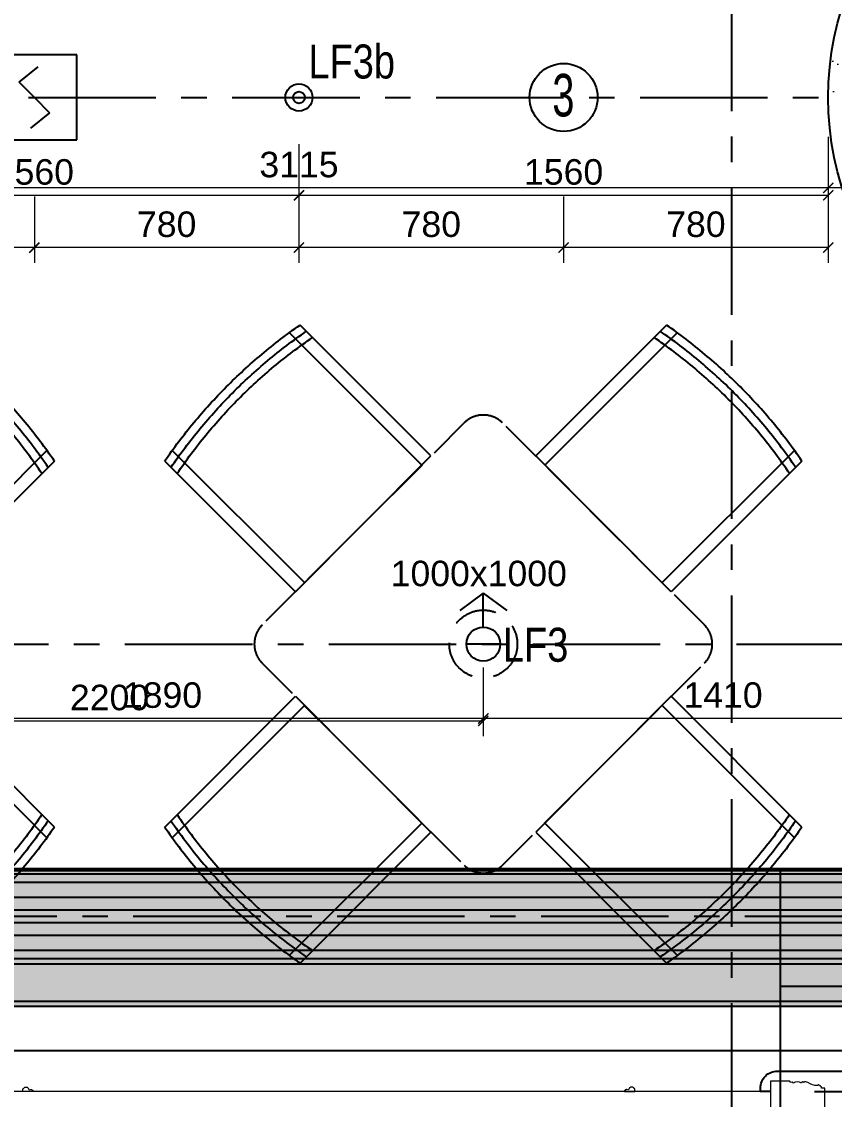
# Model space of a CAD drawing. Header units: millimetres. Extents: x -6033 to 120673, y -4970 to 90533.
# Drawn here: x 59291 to 61683, y 66417 to 69588 of the extents above; entities that cross this region are included whole.
import ezdxf
from ezdxf.enums import TextEntityAlignment as Align

# ---------------------------------------------------------------- set-up
doc = ezdxf.new("R2010")
doc.units = ezdxf.units.MM
for name, pattern in [('I-AR$0$CENTER', [2, 1.25, -0.25, 0.25, -0.25]), ('I-CEILING$0$CENTER', [2, 1.25, -0.25, 0.25, -0.25]), ('I-PLAN$0$ACAD_ISO02W100', [15, 12, -3]), ('I-PLAN$0$CENTER', [2, 1.25, -0.25, 0.25, -0.25]), ('I-PLAN$0$DASH', [0.35, 0.25, -0.1]), ('I-PLAN$0$DASHED', [19.05, 12.7, -6.35]), ('I-PLAN$0$HIDDEN2', [0.1875, 0.125, -0.0625])]:
    doc.linetypes.add(name, pattern=pattern)
doc.layers.get('DefPoints').update_dxf_attribs({"color": 250})
for name, color, linetype, lineweight in [('_ACM-A-ANNO-DIMS', 2, 'Continuous', 9), ('_ACM-A-ANNO-DIMS-a', 2, 'Continuous', 18), ('_ACM-A-ANNO-DIMS-b', 2, 'Continuous', 18), ('I-AR$0$GZET_COL_GRID_1-200_轴线', 8, 'I-AR$0$CENTER', 25), ('I-AR$0$I-SCOPE', 252, 'Continuous', 35), ('I-CEILING$0$_ACM-A-HACH', 251, 'Continuous', 9), ('I-PLAN$0$I-PL-WALL-FHINISH', 73, 'Continuous', 13)]:
    doc.layers.add(name, color=color, linetype=linetype, lineweight=lineweight)
for name, color, linetype in [('I-AR$0$I-stairs', 2, 'Continuous'), ('I-CEILING$0$0-LIGHT-RC', 1, 'Continuous'), ('I-CEILING$0$0-LIGHT-TXT', 90, 'Continuous'), ('I-CEILING$0$EQUIP-消防', 3, 'Continuous'), ('I-CEILING$0$I-GRID', 252, 'I-CEILING$0$CENTER'), ('I-CEILING$0$I-RCP', 2, 'Continuous'), ('I-CEILING$0$I-RCP-AIR', 64, 'Continuous'), ('I-CEILING$0$I-RCP-COVER', 10, 'Continuous'), ('I-CEILING$0$I-RCP-REF', 3, 'Continuous'), ('I-PLAN$0$A-stairs', 2, 'Continuous'), ('I-PLAN$0$FURN', 1, 'Continuous'), ('I-PLAN$0$I-GRID', 252, 'I-PLAN$0$CENTER'), ('I-PLAN$0$I-PL-FURN', 1, 'I-PLAN$0$DASH'), ('I-PLAN$0$I-PL-LIGHT', 1, 'I-PLAN$0$HIDDEN2'), ('I-PLAN$0$P-平面活动家具', 1, 'Continuous')]:
    doc.layers.add(name, color=color, linetype=linetype)
doc.styles.add('_ACM-G-NOTES', font='arial.ttf')
doc.styles.add('I-CEILING$0$_TEL_ATTDEF', font='GBENOR', dxfattribs={"width": 0.8, "height": 3, "bigfont": 'GBCBIG'})
doc.styles.add('I-CEILING$0$hztxt', font='ROS.shx', dxfattribs={"width": 0.7, "bigfont": 'HZTXT.shx'})
doc.styles.add('I-CEILING$0$I-CEILING$0$ar', font='arial.ttf', dxfattribs={"width": 0.8})
doc.styles.add('I-CEILING$0$I-CEILING$0$I-CEILING$0$ar', font='arial.ttf', dxfattribs={"width": 0.8})
doc.styles.add('I-CEILING$0$Standard', font='arial.ttf')
doc.styles.add('I-CEILING$0$黑体', font='simhei.ttf', dxfattribs={"height": 600})
doc.styles.add('I-PLAN$0$Arial', font='ARIALUNI.ttf')
doc.dimstyles.new('_ACM-DIM-A_30', dxfattribs={"dimscale": 30, "dimtxt": 2.5, "dimasz": 1, "dimexe": 1.5, "dimexo": 1, "dimgap": 1, "dimtad": 1, "dimdec": 0, "dimrnd": 5, "dimzin": 1, "dimdsep": 46, "dimtxsty": '_ACM-G-NOTES', "dimblk": 'ARCHTICK', "dimcen": 2.5, "dimclrd": 256, "dimclre": 256, "dimclrt": 256, "dimadec": 3, "dimazin": 0, "dimtfac": 1, "dimtdec": 0, "dimtix": 1, "dimtmove": 0, "dimatfit": 3, "dimldrblk": 'DOTSMALL', "dimfxl": 5, "dimfxlon": 1, "dimlwd": 18, "dimlwe": 18, "dimarcsym": 0})

# ---------------------------------------------------------------- blocks, each defined once
blk = doc.blocks.new('I-AR$0$海龙_1211170131')
at = {"layer": 'I-AR$0$GZET_COL_GRID_1-200_轴线', "ltscale": 300}
blk.add_line((61155, 86275), (61155, 59995), dxfattribs=at)
blk = doc.blocks.new('I-AR')
at = {"layer": 'I-AR$0$I-SCOPE'}
h = blk.add_hatch(dxfattribs=at)
h.set_pattern_fill('ANSI31', color=256, scale=200)
h.paths.add_polyline_path([(63300, 72640), (66630, 72640), (66630, 70889.4), (90600, 70890), (90600, 66390), (96650, 66390), (96650, 24876.4), (18340, 24876.4), (18340, 66390), (48090, 66390), (48090, 72640), (51400, 72640), (51400, 72649.9), (52869.5, 72649.9), (52869.5, 72640), (55240, 72640), (55240, 72790), (59460, 72790), (59460, 72640), (61830.5, 72640), (61830.5, 72649.9), (63300, 72649.9)], flags=16)
h.paths.add_polyline_path([(7330, 0), (7330, -1770), (11180, -1770), (11180, 0), (18450, 0), (18450, 2900), (27550, 2900), (27550, 18090), (37037.3, 18090), (37037.3, 17350), (96200, 17350), (96200, 18120), (114640, 18120), (114640, 84500), (0, 84500), (0, 0)])
at = {"layer": 'I-AR$0$I-stairs'}
for p, q in [((48630, 67090), (66100, 67090)), ((61525, 66390), (61525, 67090)), ((61525, 66750), (64660, 66750))]:
    blk.add_line(p, q, dxfattribs=at)
at = {"layer": 'I-AR$0$GZET_COL_GRID_1-200_轴线'}
blk.add_blockref('I-AR$0$海龙_1211170131', (225, 225), dxfattribs=at)
blk = doc.blocks.new('I-PLAN$0$091116-BRASSERIE$0$Floor_03$0$Y_03_Floor$0$3rd-Floor-rest$0$A$C41AE3FBC')
at = {"layer": 'I-PLAN$0$I-PL-FURN', "ltscale": 500}
for p, q in [((-9.62, -6), (-9.62, 15.76)), ((9.62, -6.06), (9.62, 15.7))]:
    blk.add_line(p, q, dxfattribs=at)
blk.add_lwpolyline([(11.12, 15.38), (11.12, -6.06), (-11.12, -6), (-11.12, 15.44)], dxfattribs=at)
for centre, radius, start, end in [((-0.15, -45.9), 62.31, 79.5796, 100.1371), ((-0.15, -45.25), 60.66, 79.2974, 100.4193), ((-0.14, -44.6), 59.02, 78.9991, 100.7176)]:
    blk.add_arc(centre, radius, start, end, dxfattribs=at)
blk = doc.blocks.new('*U640')
at = {"layer": 'I-PLAN$0$I-PL-WALL-FHINISH'}
for points in [[(0, 50), (0, -30), (57, -30, -0.37825), (61.8, -27, 0.623496), (66.5, -25, 0.284819), (90.4, -25, 0.636149), (97.5, -27, 0.282378), (109.8, -26.5, -0.186128), (138.1, -17.9, 0.824383), (144, -16.9), (146.4, -16.9, -0.262247), (150, -13.9), (150, -9.9), (160, -9.9), (160, 559.9), (150, 559.9), (150, 563.9, -0.262247), (146.4, 566.9), (144, 566.9, 0.824383), (138.1, 567.9, -0.186128), (109.8, 576.5, 0.282378), (97.5, 577, 0.636149), (90.4, 575, 0.284819), (66.5, 575, 0.623496), (61.8, 577, -0.37825), (57, 580), (0, 580), (0, 500)], [(1789.5, 50), (1789.5, -30), (1732.5, -30, 0.37825), (1727.7, -27, -0.623496), (1723, -25, -0.284819), (1699.1, -25, -0.636149), (1692, -27, -0.282378), (1679.7, -26.5, 0.186128), (1651.4, -17.9, -0.824383), (1645.5, -16.9), (1643.1, -16.9, 0.262247), (1639.5, -13.9), (1639.5, -9.9), (1629.5, -9.9), (1629.5, 559.9), (1639.5, 559.9), (1639.5, 563.9, 0.262247), (1643.1, 566.9), (1645.5, 566.9, -0.824383), (1651.4, 567.9, 0.186128), (1679.7, 576.5, -0.282378), (1692, 577, -0.636149), (1699.1, 575, -0.284819), (1723, 575, -0.623496), (1727.7, 577, 0.37825), (1732.5, 580), (1789.5, 580), (1789.5, 500)]]:
    blk.add_lwpolyline(points, format="xyb", dxfattribs=at)
blk = doc.blocks.new('*U642')
at = {"layer": 'I-PLAN$0$I-PL-WALL-FHINISH'}
blk.add_lwpolyline([(0, 0), (2600.5, 0)], dxfattribs=at)
blk.add_lwpolyline([(205, -1), (200, -1), (200, 0), (205, 0)], close=True, dxfattribs=at)
for points in [[(400, 0), (400, -8, -0.320816), (402.7, -10.6), (403.3, -10.6, 0.466827), (414.7, -10.6), (415.3, -10.6, -0.468154), (422.7, -5.5), (423.3, -4.8, 0.645582), (426.7, -4.6), (427.3, -4.6, -0.415157), (430, -3.3), (430, 0)], [(2200.5, 0), (2200.5, -8, 0.320816), (2197.8, -10.6), (2197.2, -10.6, -0.466827), (2185.8, -10.6), (2185.2, -10.6, 0.468154), (2177.8, -5.5), (2177.2, -4.8, -0.645582), (2173.8, -4.6), (2173.2, -4.6, 0.415157), (2170.5, -3.3), (2170.5, 0)]]:
    blk.add_lwpolyline(points, format="xyb", close=True, dxfattribs=at)
blk = doc.blocks.new('I-PLAN')
at = {"layer": 'I-PLAN$0$A-stairs'}
blk.add_lwpolyline([(61495.5, 66440), (61465.5, 66440), (61465.5, 66450, -0.414214), (61515.5, 66500), (63265, 66500, -0.414214), (63315, 66450), (63315, 66440), (63285, 66440)], format="xyb", dxfattribs=at)
at = {"layer": 'I-PLAN$0$I-GRID', "ltscale": 300}
blk.add_lwpolyline([(47311.1, 69365), (67518.9, 69365)], dxfattribs=at)
at = {"layer": 'I-PLAN$0$I-PL-FURN', "ltscale": 500}
blk.add_lwpolyline([(60706.6, 67106.1), (61300.5, 67700.1, 0.414214), (61300.5, 67813.2), (60706.6, 68407.2, 0.414214), (60593.4, 68407.2), (59999.5, 67813.2, 0.414214), (59999.5, 67700.1), (60593.4, 67106.1, 0.414214)], format="xyb", close=True, dxfattribs=at)
at = {"layer": 'I-PLAN$0$I-PL-LIGHT', "linetype": 'I-PLAN$0$DASHED', "ltscale": 10}
blk.add_circle((60650, 67756.6), 100, dxfattribs=at)
at = {"layer": 'I-PLAN$0$I-PL-WALL-FHINISH', "rotation": 180}
blk.add_blockref('*U642', (61495.5, 66440), dxfattribs=at)
at = {"layer": 'I-PLAN$0$I-PL-WALL-FHINISH', "xscale": -1}
blk.add_blockref('*U640', (63285, 65890), dxfattribs=at)
at = {"layer": 'I-PLAN$0$P-平面活动家具', "yscale": 25.39999999990687, "zscale": 25.39999999990687}
for p, xscale, rotation in [((58911.8, 68218.4), 25.39999999990687, 315), ((60188.2, 68218.4), -25.39999999990687, 45), ((61111.8, 68218.4), 25.39999999990687, 315), ((58911.8, 67294.8), -25.39999999990687, 225), ((60188.2, 67294.8), 25.39999999990687, 135), ((61111.8, 67294.8), -25.39999999990687, 225)]:
    blk.add_blockref('I-PLAN$0$091116-BRASSERIE$0$Floor_03$0$Y_03_Floor$0$3rd-Floor-rest$0$A$C41AE3FBC', p, dxfattribs=dict(at, xscale=xscale, rotation=rotation))
at = {"layer": 'I-PLAN$0$FURN', "linetype": 'I-PLAN$0$ACAD_ISO02W100', "insert": (60377.4, 68001.9), "char_height": 75, "attachment_point": 1, "style": 'I-PLAN$0$Arial'}
blk.add_mtext_dynamic_manual_height_columns('{\\fArial Unicode MS|b0|i0|c134|p34;1000x}1000', width=181404.2, gutter_width=600, heights=[131.5], dxfattribs=at)
blk = doc.blocks.new('I-CEILING$0$K_09291619781205193186')
at = {"layer": 'I-CEILING$0$0-LIGHT-RC'}
for p, q in [((0, 150), (-69.1, 98.8)), ((0, 50), (0, 150)), ((0, 150), (69.1, 98.8)), ((50, 0), (-50, 0))]:
    blk.add_line(p, q, dxfattribs=at)
blk.add_circle((0, 0), 50, dxfattribs=at)
at = {"layer": 'I-CEILING$0$0-LIGHT-TXT', "style": 'I-CEILING$0$I-CEILING$0$ar', "width": 0.8}
blk.add_text('LF3', height=100, dxfattribs=at).set_placement((57.6, -52))
blk = doc.blocks.new('I-CEILING$0$23g422')
at = {"layer": 'I-CEILING$0$0-LIGHT-RC'}
for radius in [40, 17.3]:
    blk.add_circle((52365.9, 68542), radius, dxfattribs=at)
at = {"layer": 'I-CEILING$0$0-LIGHT-TXT', "style": 'I-CEILING$0$I-CEILING$0$I-CEILING$0$ar', "width": 0.8}
blk.add_text('LF3b', height=100, dxfattribs=at).set_placement((52393.8, 68597.8))
blk = doc.blocks.new('I-CEILING$0$R626')
for p, q in [((-250, 250), (-250, -250)), ((250, 250), (-250, 250)), ((250, -250), (250, 250)), ((-90, 90), (22.5, 180)), ((0, 0), (-90, 90)), ((0, 0), (90, -90)), ((90, -90), (-22.5, -180)), ((-250, -250), (250, -250))]:
    blk.add_line(p, q)
at = {"style": 'I-CEILING$0$Standard', "flags": 1}
blk.add_attdef('A', text='', height=0.009, dxfattribs=at).set_placement((0, 0), align=Align.MIDDLE_CENTER)
blk = doc.blocks.new('I-CEILING$0$$equip_U$00000441(DESKTOP-CO1PE1H)')
blk.add_circle((0, 0), 0.4)
at = {"color": 1, "style": 'I-CEILING$0$hztxt', "width": 0.7}
blk.add_text('3', height=0.5, dxfattribs=at).set_placement((-0.003, 0.027), align=Align.MIDDLE)
blk = doc.blocks.new('I-CEILING')
at = {"layer": 'I-CEILING$0$_ACM-A-HACH'}
h = blk.add_hatch(dxfattribs=at)
h.set_pattern_fill('AR-SAND', color=256, scale=2.5)
h.paths.add_polyline_path([(49785, 71635), (65255, 71635), (65255, 67095), (49785, 67095)], flags=16)
h.paths.add_polyline_path([(49380, 72040), (65660, 72040), (65660, 66690), (49380, 66690)])
h = blk.add_hatch(dxfattribs=at)
h.set_pattern_fill('AR-SAND', color=256, scale=2.5)
h.set_pattern_definition([(37.5, (1050, 0), (-4.00008, 122.35331), [0, -96.52, 0, -107.95, 0, -103.1875]), (7.5, (1050, 0), (112.38082, 179.20628), [0, -52.07, 0, -86.995, 0, -33.3375]), (327.5, (971.9, 0), (197.74809, 0.3593), [0, -31.75, 0, -114.3, 0, -149.225]), (317.5, (971.9, 0), (190.8891, 55.73233), [0, -15.875, 0, -74.93, 0, -85.725])])
edge = h.paths.add_edge_path()
edge.add_arc((62540, 69365), 875, 0, 360)
at = {"layer": 'I-CEILING$0$I-GRID', "ltscale": 300}
blk.add_line((49395.4, 67756.6), (65155.5, 67756.6), dxfattribs=at)
blk.add_lwpolyline([(49645, 71775), (65395, 71775), (65395, 66955), (49645, 66955)], close=True, dxfattribs=at)
at = {"layer": 'I-CEILING$0$I-RCP'}
blk.add_lwpolyline([(49250, 72170), (65790, 72170), (65790, 66560), (49250, 66560)], close=True, dxfattribs=at)
blk.add_lwpolyline([(61625, 66439.9), (63125, 66439.9)], dxfattribs=at)
at = {"layer": 'I-CEILING$0$I-RCP-AIR'}
for points in [[(49545, 71875), (65495, 71875), (65495, 66855), (49545, 66855)], [(49588.7, 71831.3), (65451.3, 71831.3), (65451.3, 66898.7), (49588.7, 66898.7)], [(49626.3, 71793.7), (65413.7, 71793.7), (65413.7, 66936.3), (49626.3, 66936.3)], [(49663.8, 71756.2), (65376.2, 71756.2), (65376.2, 66973.8), (49663.8, 66973.8)], [(49701.3, 71718.7), (65338.7, 71718.7), (65338.7, 67011.3), (49701.3, 67011.3)], [(49745, 71675), (65295, 71675), (65295, 67055), (49745, 67055)]]:
    blk.add_lwpolyline(points, close=True, dxfattribs=at)
at = {"layer": 'I-CEILING$0$I-RCP-COVER'}
for points in [[(49380, 72040), (65660, 72040), (65660, 66690), (49380, 66690)], [(49395, 72025), (65645, 72025), (65645, 66705), (49395, 66705)], [(49505, 71915), (65535, 71915), (65535, 66815), (49505, 66815)], [(49520, 71900), (65520, 71900), (65520, 66830), (49520, 66830)], [(49770, 71650), (65270, 71650), (65270, 67080), (49770, 67080)], [(49785, 71635), (65255, 71635), (65255, 67095), (49785, 67095)]]:
    blk.add_lwpolyline(points, close=True, dxfattribs=at)
blk.add_circle((62540, 69365), 875, dxfattribs=at)
for name, p in [('I-CEILING$0$23g422', (7741.6, 823)), ('I-CEILING$0$K_09291619781205193186', (60650, 67756.6))]:
    blk.add_blockref(name, p)
at = {"layer": 'I-CEILING$0$EQUIP-消防', "xscale": 0.5, "yscale": 0.5, "zscale": 0.5}
blk.add_blockref('I-CEILING$0$R626', (59328.8, 69365), dxfattribs=at)
at = {"layer": 'I-CEILING$0$I-RCP-REF', "color": 1, "linetype": 'Continuous'}
ref = blk.add_blockref('I-CEILING$0$$equip_U$00000441(DESKTOP-CO1PE1H)', (60886.3, 69365), dxfattribs=dict(at, xscale=249.9999999999999, yscale=249.9999999999999, zscale=249.9999999999999))
ref.add_attrib('$TEXT$', 'REMARK', dxfattribs={"layer": 'I-CEILING$0$0-LIGHT-RC', "color": 7, "height": 0.005, "style": 'I-CEILING$0$_TEL_ATTDEF'}).set_placement((60886.3, 69365), align=Align.MIDDLE_CENTER)
at = {"layer": 'I-CEILING$0$I-RCP-AIR', "style": 'I-CEILING$0$黑体'}
for tag, p in [('R', (61966.4, 71748.9)), ('R', (61966.4, 66925.2)), ('R', (51736.1, 63924.8)), ('R', (62976.1, 63924.8)), ('S', (56433.6, 63065))]:
    blk.add_attdef(tag, text='', height=100, dxfattribs=at).set_placement(p, align=Align.MIDDLE_CENTER)
blk = doc.blocks.new('_ArchTick')
at = {"color": 2, "linetype": 'ByBlock', "const_width": 0.15}
blk.add_lwpolyline([(-0.5, -0.5), (0.5, 0.5)], dxfattribs=at)
blk = doc.blocks.new('*D55')
at = {"layer": '_ACM-A-ANNO-DIMS', "lineweight": 18, "transparency": 16777216}
for p, q in [((58550, 69248.8), (58550, 69053.8)), ((61665, 69248.8), (61665, 69053.8)), ((61665, 69098.8), (58550, 69098.8))]:
    blk.add_line(p, q, dxfattribs=at)
at = {"layer": 'DefPoints', "color": 0, "transparency": 16777216}
for p in [(58550, 69365), (61665, 69365), (58550, 69098.8)]:
    blk.add_point(p, dxfattribs=at)
at = {"layer": '_ACM-A-ANNO-DIMS', "lineweight": 18, "transparency": 16777216, "xscale": 30, "yscale": 30, "zscale": 30, "rotation": 180}
blk.add_blockref('_ArchTick', (58550, 69098.8), dxfattribs=at)
at = {"layer": '_ACM-A-ANNO-DIMS', "lineweight": 18, "transparency": 16777216, "xscale": 30, "yscale": 30, "zscale": 30}
blk.add_blockref('_ArchTick', (61665, 69098.8), dxfattribs=at)
at = {"layer": '_ACM-A-ANNO-DIMS', "transparency": 16777216, "insert": (60107.5, 69167.1), "char_height": 75, "attachment_point": 5, "style": '_ACM-G-NOTES'}
blk.add_mtext('3115', dxfattribs=at)
blk = doc.blocks.new('_DotSmall')
at = {"color": 0, "linetype": 'ByBlock', "const_width": 0.5}
blk.add_lwpolyline([(-0.0625, 0, 1), (0.0625, 0, 1)], format="xyb", close=True, dxfattribs=at)
blk = doc.blocks.new('*D56')
at = {"layer": '_ACM-A-ANNO-DIMS', "lineweight": 18, "transparency": 16777216}
for p, q in [((61665, 69248.8), (61665, 69053.8)), ((63415, 69248.8), (63415, 69053.8)), ((63415, 69098.8), (61665, 69098.8))]:
    blk.add_line(p, q, dxfattribs=at)
at = {"layer": 'DefPoints', "color": 0, "transparency": 16777216}
for p in [(61665, 69365), (63415, 69365), (61665, 69098.8)]:
    blk.add_point(p, dxfattribs=at)
at = {"layer": '_ACM-A-ANNO-DIMS', "lineweight": 18, "transparency": 16777216, "xscale": 30, "yscale": 30, "zscale": 30, "rotation": 180}
blk.add_blockref('_ArchTick', (61665, 69098.8), dxfattribs=at)
at = {"layer": '_ACM-A-ANNO-DIMS', "lineweight": 18, "transparency": 16777216, "xscale": 30, "yscale": 30, "zscale": 30}
blk.add_blockref('_ArchTick', (63415, 69098.8), dxfattribs=at)
at = {"layer": '_ACM-A-ANNO-DIMS', "transparency": 16777216, "insert": (62540, 69167.1), "char_height": 75, "attachment_point": 5, "style": '_ACM-G-NOTES'}
blk.add_mtext('1750', dxfattribs=at)
blk = doc.blocks.new('*D112')
at = {"layer": '_ACM-A-ANNO-DIMS-a', "lineweight": 18, "transparency": 16777216}
for p, q in [((58550, 69227.1), (58550, 69032.1)), ((60107.5, 69227.1), (60107.5, 69032.1)), ((58550, 69077.1), (60107.5, 69077.1))]:
    blk.add_line(p, q, dxfattribs=at)
at = {"layer": 'DefPoints', "color": 0, "transparency": 16777216}
for p in [(58550, 69365), (60107.5, 69365), (60107.5, 69077.1)]:
    blk.add_point(p, dxfattribs=at)
at = {"layer": '_ACM-A-ANNO-DIMS-a', "lineweight": 18, "transparency": 16777216, "xscale": 30, "yscale": 30, "zscale": 30, "rotation": 180}
blk.add_blockref('_ArchTick', (58550, 69077.1), dxfattribs=at)
at = {"layer": '_ACM-A-ANNO-DIMS-a', "lineweight": 18, "transparency": 16777216, "xscale": 30, "yscale": 30, "zscale": 30}
blk.add_blockref('_ArchTick', (60107.5, 69077.1), dxfattribs=at)
at = {"layer": '_ACM-A-ANNO-DIMS-a', "transparency": 16777216, "insert": (59328.8, 69145.4), "char_height": 75, "attachment_point": 5, "style": '_ACM-G-NOTES'}
blk.add_mtext('1560', dxfattribs=at)
blk = doc.blocks.new('*D113')
at = {"layer": '_ACM-A-ANNO-DIMS-a', "lineweight": 18, "transparency": 16777216}
for p, q in [((60107.5, 69227.1), (60107.5, 69032.1)), ((61665, 69227.1), (61665, 69032.1)), ((60107.5, 69077.1), (61665, 69077.1))]:
    blk.add_line(p, q, dxfattribs=at)
at = {"layer": 'DefPoints', "color": 0, "transparency": 16777216}
for p in [(60107.5, 69365), (61665, 69365), (61665, 69077.1)]:
    blk.add_point(p, dxfattribs=at)
at = {"layer": '_ACM-A-ANNO-DIMS-a', "lineweight": 18, "transparency": 16777216, "xscale": 30, "yscale": 30, "zscale": 30, "rotation": 180}
blk.add_blockref('_ArchTick', (60107.5, 69077.1), dxfattribs=at)
at = {"layer": '_ACM-A-ANNO-DIMS-a', "lineweight": 18, "transparency": 16777216, "xscale": 30, "yscale": 30, "zscale": 30}
blk.add_blockref('_ArchTick', (61665, 69077.1), dxfattribs=at)
at = {"layer": '_ACM-A-ANNO-DIMS-a', "transparency": 16777216, "insert": (60886.3, 69145.4), "char_height": 75, "attachment_point": 5, "style": '_ACM-G-NOTES'}
blk.add_mtext('1560', dxfattribs=at)
blk = doc.blocks.new('*D117')
at = {"layer": '_ACM-A-ANNO-DIMS-a', "lineweight": 18, "transparency": 16777216}
for p, q in [((58450, 67680.6), (58450, 67485.6)), ((60650, 67680.6), (60650, 67485.6)), ((58450, 67530.6), (60650, 67530.6))]:
    blk.add_line(p, q, dxfattribs=at)
at = {"layer": 'DefPoints', "color": 0, "transparency": 16777216}
for p in [(58450, 67756.6), (60650, 67756.6), (60650, 67530.6)]:
    blk.add_point(p, dxfattribs=at)
at = {"layer": '_ACM-A-ANNO-DIMS-a', "lineweight": 18, "transparency": 16777216, "xscale": 30, "yscale": 30, "zscale": 30, "rotation": 180}
blk.add_blockref('_ArchTick', (58450, 67530.6), dxfattribs=at)
at = {"layer": '_ACM-A-ANNO-DIMS-a', "lineweight": 18, "transparency": 16777216, "xscale": 30, "yscale": 30, "zscale": 30}
blk.add_blockref('_ArchTick', (60650, 67530.6), dxfattribs=at)
at = {"layer": '_ACM-A-ANNO-DIMS-a', "transparency": 16777216, "insert": (59550, 67598.9), "char_height": 75, "attachment_point": 5, "style": '_ACM-G-NOTES'}
blk.add_mtext('2200', dxfattribs=at)
blk = doc.blocks.new('*D204')
at = {"layer": '_ACM-A-ANNO-DIMS-b', "lineweight": 18, "transparency": 16777216}
for p, q in [((58761.9, 67687.7), (58761.9, 67492.7)), ((60650, 67687.7), (60650, 67492.7)), ((60650, 67537.7), (58761.9, 67537.7))]:
    blk.add_line(p, q, dxfattribs=at)
at = {"layer": 'DefPoints', "color": 0, "transparency": 16777216}
for p in [(58761.9, 67756.6), (60650, 67756.6), (58761.9, 67537.7)]:
    blk.add_point(p, dxfattribs=at)
at = {"layer": '_ACM-A-ANNO-DIMS-b', "lineweight": 18, "transparency": 16777216, "xscale": 30, "yscale": 30, "zscale": 30, "rotation": 180}
blk.add_blockref('_ArchTick', (58761.9, 67537.7), dxfattribs=at)
at = {"layer": '_ACM-A-ANNO-DIMS-b', "lineweight": 18, "transparency": 16777216, "xscale": 30, "yscale": 30, "zscale": 30}
blk.add_blockref('_ArchTick', (60650, 67537.7), dxfattribs=at)
at = {"layer": '_ACM-A-ANNO-DIMS-b', "transparency": 16777216, "insert": (59705.9, 67606), "char_height": 75, "attachment_point": 5, "style": '_ACM-G-NOTES'}
blk.add_mtext('1890', dxfattribs=at)
blk = doc.blocks.new('*D205')
at = {"layer": '_ACM-A-ANNO-DIMS-b', "lineweight": 18, "transparency": 16777216}
for p, q in [((60650, 67687.7), (60650, 67492.7)), ((62060.9, 67687.7), (62060.9, 67492.7)), ((62060.9, 67537.7), (60650, 67537.7))]:
    blk.add_line(p, q, dxfattribs=at)
at = {"layer": 'DefPoints', "color": 0, "transparency": 16777216}
for p in [(60650, 67756.6), (62060.9, 67756.6), (60650, 67537.7)]:
    blk.add_point(p, dxfattribs=at)
at = {"layer": '_ACM-A-ANNO-DIMS-b', "lineweight": 18, "transparency": 16777216, "xscale": 30, "yscale": 30, "zscale": 30, "rotation": 180}
blk.add_blockref('_ArchTick', (60650, 67537.7), dxfattribs=at)
at = {"layer": '_ACM-A-ANNO-DIMS-b', "lineweight": 18, "transparency": 16777216, "xscale": 30, "yscale": 30, "zscale": 30}
blk.add_blockref('_ArchTick', (62060.9, 67537.7), dxfattribs=at)
at = {"layer": '_ACM-A-ANNO-DIMS-b', "transparency": 16777216, "insert": (61355.5, 67606), "char_height": 75, "attachment_point": 5, "style": '_ACM-G-NOTES'}
blk.add_mtext('1410', dxfattribs=at)
blk = doc.blocks.new('*D263')
at = {"layer": '_ACM-A-ANNO-DIMS-b', "lineweight": 18, "transparency": 16777216}
for p, q in [((58550, 69073.2), (58550, 68878.2)), ((59328.8, 69073.2), (59328.8, 68878.2)), ((59328.8, 68923.2), (58550, 68923.2))]:
    blk.add_line(p, q, dxfattribs=at)
at = {"layer": 'DefPoints', "color": 0, "transparency": 16777216}
for p in [(58550, 69365), (59328.8, 69365), (58550, 68923.2)]:
    blk.add_point(p, dxfattribs=at)
at = {"layer": '_ACM-A-ANNO-DIMS-b', "lineweight": 18, "transparency": 16777216, "xscale": 30, "yscale": 30, "zscale": 30, "rotation": 180}
blk.add_blockref('_ArchTick', (58550, 68923.2), dxfattribs=at)
at = {"layer": '_ACM-A-ANNO-DIMS-b', "lineweight": 18, "transparency": 16777216, "xscale": 30, "yscale": 30, "zscale": 30}
blk.add_blockref('_ArchTick', (59328.8, 68923.2), dxfattribs=at)
at = {"layer": '_ACM-A-ANNO-DIMS-b', "transparency": 16777216, "insert": (58939.4, 68991.5), "char_height": 75, "attachment_point": 5, "style": '_ACM-G-NOTES'}
blk.add_mtext('780', dxfattribs=at)
blk = doc.blocks.new('*D264')
at = {"layer": '_ACM-A-ANNO-DIMS-b', "lineweight": 18, "transparency": 16777216}
for p, q in [((59328.8, 69073.2), (59328.8, 68878.2)), ((60107.5, 69073.2), (60107.5, 68878.2)), ((60107.5, 68923.2), (59328.8, 68923.2))]:
    blk.add_line(p, q, dxfattribs=at)
at = {"layer": 'DefPoints', "color": 0, "transparency": 16777216}
for p in [(59328.8, 69365), (60107.5, 69365), (59328.8, 68923.2)]:
    blk.add_point(p, dxfattribs=at)
at = {"layer": '_ACM-A-ANNO-DIMS-b', "lineweight": 18, "transparency": 16777216, "xscale": 30, "yscale": 30, "zscale": 30, "rotation": 180}
blk.add_blockref('_ArchTick', (59328.8, 68923.2), dxfattribs=at)
at = {"layer": '_ACM-A-ANNO-DIMS-b', "lineweight": 18, "transparency": 16777216, "xscale": 30, "yscale": 30, "zscale": 30}
blk.add_blockref('_ArchTick', (60107.5, 68923.2), dxfattribs=at)
at = {"layer": '_ACM-A-ANNO-DIMS-b', "transparency": 16777216, "insert": (59718.1, 68991.5), "char_height": 75, "attachment_point": 5, "style": '_ACM-G-NOTES'}
blk.add_mtext('780', dxfattribs=at)
blk = doc.blocks.new('*D262')
at = {"layer": '_ACM-A-ANNO-DIMS-b', "lineweight": 18, "transparency": 16777216}
for p, q in [((60107.5, 69073.2), (60107.5, 68878.2)), ((60886.3, 69073.2), (60886.3, 68878.2)), ((60886.3, 68923.2), (60107.5, 68923.2))]:
    blk.add_line(p, q, dxfattribs=at)
at = {"layer": 'DefPoints', "color": 0, "transparency": 16777216}
for p in [(60107.5, 69365), (60886.3, 69365), (60107.5, 68923.2)]:
    blk.add_point(p, dxfattribs=at)
at = {"layer": '_ACM-A-ANNO-DIMS-b', "lineweight": 18, "transparency": 16777216, "xscale": 30, "yscale": 30, "zscale": 30, "rotation": 180}
blk.add_blockref('_ArchTick', (60107.5, 68923.2), dxfattribs=at)
at = {"layer": '_ACM-A-ANNO-DIMS-b', "lineweight": 18, "transparency": 16777216, "xscale": 30, "yscale": 30, "zscale": 30}
blk.add_blockref('_ArchTick', (60886.3, 68923.2), dxfattribs=at)
at = {"layer": '_ACM-A-ANNO-DIMS-b', "transparency": 16777216, "insert": (60496.9, 68991.5), "char_height": 75, "attachment_point": 5, "style": '_ACM-G-NOTES'}
blk.add_mtext('780', dxfattribs=at)
blk = doc.blocks.new('*D261')
at = {"layer": '_ACM-A-ANNO-DIMS-b', "lineweight": 18, "transparency": 16777216}
for p, q in [((60886.3, 69073.2), (60886.3, 68878.2)), ((61665, 69073.2), (61665, 68878.2)), ((61665, 68923.2), (60886.3, 68923.2))]:
    blk.add_line(p, q, dxfattribs=at)
at = {"layer": 'DefPoints', "color": 0, "transparency": 16777216}
for p in [(60886.3, 69365), (61665, 69365), (60886.3, 68923.2)]:
    blk.add_point(p, dxfattribs=at)
at = {"layer": '_ACM-A-ANNO-DIMS-b', "lineweight": 18, "transparency": 16777216, "xscale": 30, "yscale": 30, "zscale": 30, "rotation": 180}
blk.add_blockref('_ArchTick', (60886.3, 68923.2), dxfattribs=at)
at = {"layer": '_ACM-A-ANNO-DIMS-b', "lineweight": 18, "transparency": 16777216, "xscale": 30, "yscale": 30, "zscale": 30}
blk.add_blockref('_ArchTick', (61665, 68923.2), dxfattribs=at)
at = {"layer": '_ACM-A-ANNO-DIMS-b', "transparency": 16777216, "insert": (61275.6, 68991.5), "char_height": 75, "attachment_point": 5, "style": '_ACM-G-NOTES'}
blk.add_mtext('780', dxfattribs=at)

msp = doc.modelspace()

# ---------------------------------------------------------------- block references
for name in ['I-AR', 'I-PLAN']:
    msp.add_blockref(name, (0, 0))

# ---------------------------------------------------------------- next in the draw order: block references
msp.add_blockref('I-CEILING', (0, 0))

# ---------------------------------------------------------------- next in the draw order: dimensions: what is measured, and where the dimension line sits
at = {"layer": '_ACM-A-ANNO-DIMS'}
for base, p1, p2, picture, middle in [((58550, 69098.8), (61665, 69365), (58550, 69365), '*D55', (60107.5, 69167.1)), ((61665, 69098.8), (63415, 69365), (61665, 69365), '*D56', (62540, 69167.1))]:
    dim = msp.add_linear_dim(base=base, p1=p1, p2=p2, dimstyle='_ACM-DIM-A_30', dxfattribs=at)
    dim.commit()
    dim.dimension.update_dxf_attribs({"geometry": picture, "text_midpoint": middle})
at = {"layer": '_ACM-A-ANNO-DIMS-a'}
for base, p1, p2, picture, middle in [((60107.5, 69077.1464524), (58550, 69365), (60107.5, 69365), '*D112', (59328.75, 69145.4394265)), ((61665, 69077.1464524), (60107.5, 69365), (61665, 69365), '*D113', (60886.25, 69145.4394265)), ((60650, 67530.6), (58450, 67756.6), (60650, 67756.6), '*D117', (59550, 67598.9))]:
    dim = msp.add_linear_dim(base=base, p1=p1, p2=p2, dimstyle='_ACM-DIM-A_30', override={"dimzin": 8}, dxfattribs=at)
    dim.commit()
    dim.dimension.update_dxf_attribs({"geometry": picture, "text_midpoint": middle})
at = {"layer": '_ACM-A-ANNO-DIMS-b'}
for base, p1, p2, picture, middle in [((58550, 68923.2), (59328.8, 69365), (58550, 69365), '*D263', (58939.4, 68991.5)), ((59328.8, 68923.2), (60107.5, 69365), (59328.8, 69365), '*D264', (59718.1, 68991.5)), ((60107.5, 68923.2), (60886.3, 69365), (60107.5, 69365), '*D262', (60496.9, 68991.5)), ((60886.3, 68923.2), (61665, 69365), (60886.3, 69365), '*D261', (61275.6, 68991.5)), ((58761.9, 67537.7), (60650, 67756.6), (58761.9, 67756.6), '*D204', (59705.9, 67606)), ((60650, 67537.7), (62060.9, 67756.6), (60650, 67756.6), '*D205', (61355.5, 67606))]:
    dim = msp.add_linear_dim(base=base, p1=p1, p2=p2, dimstyle='_ACM-DIM-A_30', override={"dimzin": 8}, dxfattribs=at)
    dim.commit()
    dim.dimension.update_dxf_attribs({"geometry": picture, "text_midpoint": middle})

doc.saveas('drawing.dxf')
